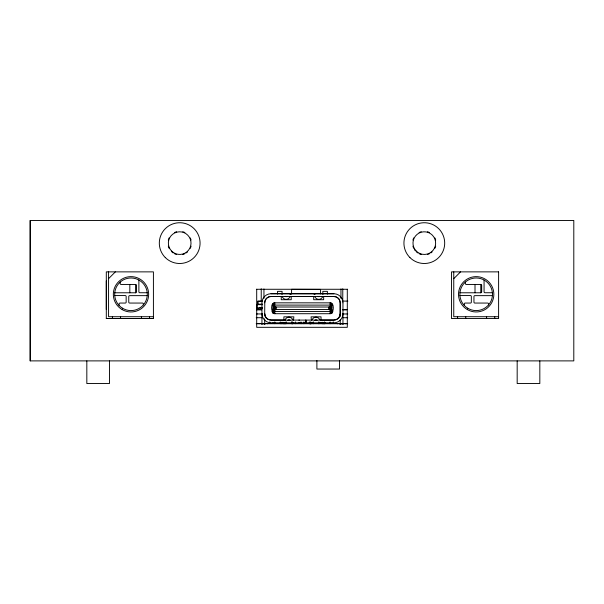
<?xml version="1.0" encoding="UTF-8"?>
<svg xmlns="http://www.w3.org/2000/svg" width="604" height="604" viewBox="0 0 604 604"><rect width="100%" height="100%" fill="white"/><g stroke="black" fill="none" stroke-linecap="round" stroke-linejoin="round"><path stroke-width="0.91" d="M30.2 360.89L30.2 220.46L573.8 220.46L573.8 360.89L30.2 360.89L30.2 220.46M106.304 309.467L106.304 280.928M261.955 324.401L261.962 302.785A9.06 9.06 0 0 1 271.022 293.733L277.093 293.725M264.673 324.401L264.68 318.753M264.68 315.93L264.771 302.785A6.251 6.251 0 0 1 271.022 296.534L281.585 296.488A1.359 1.359 0 0 1 282.378 297.025L282.815 297.651A4.077 4.077 0 0 0 289.49 297.659L289.935 297.025A1.359 1.359 0 0 1 290.72 296.488L313.695 296.541L313.695 299.712L323.661 299.712L323.661 296.458L333.899 296.549A6.251 6.251 0 0 1 340.15 302.8L340.15 313.763A6.251 6.251 0 0 1 333.899 320.014L321.034 320.014L321.034 316.836L311.068 316.836L311.385 320.06A1.359 1.359 0 0 0 312.177 319.516L312.615 318.889A4.077 4.077 0 0 1 319.297 318.897L319.735 319.524A1.359 1.359 0 0 0 320.528 320.06L321.034 320.097L320.528 320.06M269.777 323.525L269.777 321.864M273.099 311.445L273.099 305.103L274.065 305.103L274.918 306.485L276.02 307.006L328.901 307.021L330.003 306.5L330.856 305.118L330.856 311.46L330.003 310.079L328.901 309.558L276.02 309.542L274.918 310.071L274.065 311.445L273.099 311.445L273.099 309.044M273.242 311.445L273.242 305.103M273.695 304.982L273.695 303.102M274.065 311.445L274.065 305.103M274.82 323.714L274.828 321.902M274.828 313.71L274.828 311.445L273.068 313.068C271.173 310.403 270.486 303.434 274.828 302.838L330.094 302.846C334.435 303.45 333.748 310.411 331.845 313.076L330.094 311.453L330.094 313.718L274.828 313.71A2.718 2.718 0 0 1 272.147 311.445L332.774 311.453A2.718 2.718 0 0 1 330.094 313.718M274.828 305.103L274.828 302.838A2.718 2.718 0 0 0 272.147 305.096L332.774 305.111A2.718 2.718 0 0 0 330.094 302.846L330.094 305.111M276.02 309.542L276.02 307.006M280.256 323.714L280.264 321.902M280.988 323.714L280.988 322.423M281.26 296.451L281.26 299.712L291.226 299.712L291.226 296.451L290.72 296.488M286.145 323.714L286.153 321.902M291.581 323.714L291.589 321.902M292.57 323.865L292.57 321.856M295.567 323.721L295.575 321.902M301.003 323.721L301.011 321.909M303.903 323.721L303.91 321.909M306.077 322.815L306.032 320.097L305.896 322.815M309.339 323.721L309.346 321.909M310.69 321.856L310.69 323.872L310.048 323.872M313.325 323.721L313.333 321.909M318.761 323.721L318.769 321.909M324.65 323.721L324.658 321.909M328.901 309.558L328.901 307.021M330.086 323.721L330.094 321.909M331.226 304.99L331.226 303.117M331.656 307.519L331.656 305.118M331.822 311.46L331.822 305.118M333.234 323.54L333.234 321.879M340.233 324.416L340.241 319.712M340.241 316.466L340.241 302.8M342.951 324.416L342.959 302.8M284.235 323.457L281.245 323.608L281.253 322.234M282.529 323.608L282.529 322.234M283.812 323.608L283.812 322.234M285.096 322.234L285.088 323.616L286.802 323.465M286.372 323.616L286.379 322.234M291.498 322.234L291.498 323.616L292.781 323.616M274.918 310.071L275.182 306.711M329.731 309.852L330.003 306.5M257.893 304.325L258.014 301.388L262.551 301.351L258.014 301.388M273.068 313.068L274.375 311.445L272.638 312.6L273.869 311.445L272.321 312.049M108.569 278.663L115.364 271.868M453.755 278.663L460.55 271.868M323.661 296.458L323.336 296.496A1.359 1.359 0 0 0 322.551 297.032L322.106 297.659A4.077 4.077 0 0 1 315.431 297.659L314.994 297.032A1.359 1.359 0 0 0 314.201 296.496L313.695 296.451L314.201 296.488M284.386 320.052L283.888 320.097L283.888 316.828L293.854 316.836L293.529 320.06A1.359 1.359 0 0 1 292.736 319.516L292.298 318.889A4.077 4.077 0 0 0 285.617 318.889L285.179 319.516A1.359 1.359 0 0 1 284.386 320.052L271.022 319.999A6.251 6.251 0 0 1 264.771 313.748M285.035 322.695L284.061 322.815A4.077 4.077 0 0 0 285.949 322.355M281.245 323.608L283.88 323.382M284.665 323.533L286.372 323.374L284.665 323.314M319.629 323.382L320.973 323.291M313.718 323.329L312.011 323.389L313.718 323.54M321.404 323.329L319.697 323.389L321.404 323.54M325.307 323.623L322.634 323.721L322.634 322.43L325.397 322.43M323.57 293.74L323.57 293.74A4.077 4.077 0 0 0 322.627 293.869M311.151 322.815L311.151 322.815A4.077 4.077 0 0 0 312.985 322.332M281.26 293.733L281.26 293.725A4.077 4.077 0 0 1 282.294 293.861M262.015 301.094L257.742 301.117L257.606 304.703M327.738 293.733L333.899 293.733M256.413 309.716L261.736 309.716L256.587 309.716M298.837 320.105L299.471 320.105M298.829 322.823L299.471 322.823M258.784 323.714L259.395 323.721M267.693 323.721L267.24 323.714M265.503 323.812L264.446 323.804M337.221 323.729L337.674 323.736M345.971 323.736L345.518 323.729M339.41 323.827L340.46 323.82M114.752 292.781L135.59 292.781A0.906 0.906 0 0 0 136.496 291.875L136.496 285.352A0.906 0.906 0 0 0 135.59 284.446L121.094 284.446A0.906 0.906 0 0 1 120.188 283.54L120.188 282.076M459.938 292.781L480.776 292.781A0.906 0.906 0 0 0 481.682 291.875L481.682 285.352A0.906 0.906 0 0 0 480.776 284.446L466.28 284.446A0.906 0.906 0 0 1 465.374 283.54L465.374 282.076M256.375 289.271L347.625 289.271M147.225 292.736L139.788 292.736A0.906 0.906 0 0 1 138.882 291.83L138.882 280.022M492.411 292.736L484.974 292.736A0.906 0.906 0 0 1 484.068 291.83L484.068 280.022M277.455 293.725L327.466 293.733M271.022 293.733L333.899 293.748A9.06 9.06 0 0 1 342.959 302.808M114.737 295.56L125.247 295.56A0.906 0.906 0 0 1 126.153 296.466L126.153 302.151A0.906 0.906 0 0 1 125.247 303.057L120 303.057A0.906 0.906 0 0 0 119.094 303.963L119.094 305.45M459.923 295.56L470.433 295.56A0.906 0.906 0 0 1 471.339 296.466L471.339 302.151A0.906 0.906 0 0 1 470.433 303.057L465.186 303.057A0.906 0.906 0 0 0 464.28 303.963L464.28 305.45M147.248 295.643L129.671 295.643A0.906 0.906 0 0 0 128.765 296.549L128.765 302.151A0.906 0.906 0 0 0 129.671 303.057L142.446 303.057A0.906 0.906 0 0 1 143.352 303.963L143.352 304.937M492.434 295.643L474.857 295.643A0.906 0.906 0 0 0 473.951 296.549L473.951 302.151A0.906 0.906 0 0 0 474.857 303.057L487.632 303.057A0.906 0.906 0 0 1 488.538 303.963L488.538 304.937M289.414 296.541L291.226 296.541M321.849 296.541L323.661 296.541M342.627 301.094L347.904 301.094M262.589 304.25L257.153 304.25L257.153 308.327M257.153 304.371L262.589 304.371M257.153 304.658L262.589 304.658M259.327 307.428L261.962 307.428L261.962 308.334M274.744 307.504L276.39 307.504M328.531 307.519L331.822 307.519M257.153 307.919L258.965 307.919M260.777 307.919L262.589 307.919M256.791 308.327L262.438 308.327M274.624 309.044L276.39 309.044M328.531 309.059L331.822 309.059L331.656 311.46L331.543 309.059M256.791 313.952L262.385 313.952M342.619 313.967L347.761 313.967M153.416 316.715L108.569 316.715L108.569 271.868M498.602 316.715L453.755 316.715L453.755 271.868M256.224 317.712L262.551 317.712M343.178 317.727L347.693 317.727M106.304 318.527L153.416 318.527L153.416 271.868L106.304 271.868L106.304 318.527L153.416 318.527M283.888 319.999L285.7 320.007M272.336 323.163L274.82 323.163M329.693 323.178L331.286 323.178M282.491 323.382L286.251 323.382M311.558 323.389L313.997 323.382M321.388 323.389L319.244 323.389L322.257 323.616L322.257 322.242M256.224 323.525L262.551 323.525M264.356 323.525L275.424 323.525M292.57 323.548L295.288 323.548M300.724 323.555L304.348 323.555M308.878 323.555L310.69 323.555M329.776 323.54L340.467 323.54M343.178 323.54L347.693 323.54M282.71 323.684L285.526 323.684M318.414 323.616L319.697 323.616L319.697 322.242M256.375 323.721L347.594 323.736M261.358 323.804L263.903 323.812M341.011 323.827L343.555 323.82M256.587 313.944L257.093 313.952M305.503 320.097L305.503 322.815M293.755 322.815L293.846 322.815A4.077 4.077 0 0 1 291.928 322.332M286.802 323.359L285.096 323.299L286.439 323.389M281.253 323.291L284.235 323.351M282.106 323.314L283.812 323.374M319.69 323.299L320.905 323.389M312.004 323.299L313.219 323.389M311.581 323.465L313.295 323.616L313.287 322.242M319.878 322.702L320.845 322.815A4.077 4.077 0 0 1 318.965 322.355M332.593 312.064L331.052 311.453L332.283 312.615L330.562 311.453L331.845 313.076M320.973 322.242L320.981 323.616M312.004 322.242L312.011 323.616L310.728 323.616L310.728 322.242M539.825 360.875L539.825 383.525L517.175 383.525L517.175 360.875M494.751 316.715L494.751 318.527M486.598 316.715L486.598 318.527M480.776 284.446L480.776 292.781M475.008 284.446L475.008 292.781M465.76 316.715L465.76 318.527M457.606 316.715L457.606 318.527M347.3 289.271L347.3 327.323L256.7 327.323L256.7 289.271M342.77 288.757L342.77 300.837M340.958 288.969L340.958 298.331M339.539 360.55L339.539 369.044L316.889 369.044L316.889 360.55M327.368 294.072L327.368 291.354L322.838 291.354L322.838 294.072M320.573 293.899L320.573 289.392L291.581 289.301L291.581 293.831M284.975 322.83L284.975 323.736M282.068 294.072L282.068 291.354L277.538 291.354L277.538 294.072M263.948 288.969L263.948 298.331M262.4 307.874L262.4 308.327M261.23 288.757L261.23 301.766M261.049 307.428L261.049 308.334M149.565 316.715L149.565 318.527M141.412 316.715L141.412 318.527M135.59 284.446L135.59 292.781M129.822 284.446L129.822 292.781M120.573 316.715L120.573 318.527M112.419 316.715L112.419 318.527M109.475 360.89L109.475 383.54L86.825 383.54L86.825 360.89M340.241 302.808A6.342 6.342 0 0 0 333.899 296.466L271.022 296.451A6.342 6.342 0 0 0 264.68 302.793M289.452 293.823A14.496 14.496 0 0 1 291.136 293.725M313.786 293.733A14.496 14.496 0 0 1 315.469 293.831M342.959 313.763A9.06 9.06 0 0 1 333.891 322.823L271.015 322.815A9.06 9.06 0 0 1 261.962 313.748M340.241 313.763A6.342 6.342 0 0 1 333.899 320.105L271.022 320.097A6.342 6.342 0 0 1 264.68 313.755M287.844 320.445A1.359 1.359 0 0 1 288.637 319.909L289.278 319.909A1.359 1.359 0 0 1 290.071 320.445M314.843 320.452A1.359 1.359 0 0 1 315.635 319.909L316.277 319.909A1.359 1.359 0 0 1 317.07 320.452M287.051 296.337A1.359 1.359 0 0 1 286.477 296.639L285.828 296.639A1.359 1.359 0 0 1 285.254 296.337M319.667 296.345A1.359 1.359 0 0 1 319.093 296.647L318.444 296.639A1.359 1.359 0 0 1 317.87 296.345M191.068 246.168A11.778 11.778 0 0 1 190.252 248.327M187.459 251.966A11.778 11.778 0 0 1 186.228 252.91M184.9 253.68A11.778 11.778 0 0 1 182.74 254.495M176.64 254.495A11.778 11.778 0 0 1 174.481 253.68M173.152 252.91A11.778 11.778 0 0 1 171.921 251.966M169.128 248.327A11.778 11.778 0 0 1 168.312 246.168M168.312 240.067A11.778 11.778 0 0 1 169.128 237.908M174.481 232.555A11.778 11.778 0 0 1 176.64 231.74M182.74 231.74A11.778 11.778 0 0 1 184.9 232.555M190.252 237.908A11.778 11.778 0 0 1 191.068 240.067M435.688 246.168A11.778 11.778 0 0 1 434.872 248.327M432.079 251.966A11.778 11.778 0 0 1 430.848 252.91M429.519 253.68A11.778 11.778 0 0 1 427.36 254.495M421.26 254.495A11.778 11.778 0 0 1 419.101 253.68M417.772 252.91A11.778 11.778 0 0 1 416.541 251.966M415.454 250.887A11.778 11.778 0 0 1 414.518 249.656M413.748 248.327A11.778 11.778 0 0 1 412.932 246.168M412.932 240.067A11.778 11.778 0 0 1 413.748 237.908M419.101 232.555A11.778 11.778 0 0 1 421.26 231.74M427.36 231.74A11.778 11.778 0 0 1 429.519 232.555M434.872 237.908A11.778 11.778 0 0 1 435.688 240.067M291.226 293.733L290.079 293.846A4.077 4.077 0 0 1 291.045 293.733L291.226 293.733M313.876 293.733L314.85 293.854A4.077 4.077 0 0 0 313.876 293.733M498.602 271.868L451.49 271.868L451.49 318.527L498.602 318.527L498.602 271.868M346.824 309.731L342.619 309.731L346.824 309.731M416.299 251.128A11.325 11.325 0 0 0 435.25 246.047A11.325 11.325 0 0 0 421.381 232.178A11.325 11.325 0 0 0 416.299 251.128M409.897 257.531A20.385 20.385 0 0 0 444 248.395A20.385 20.385 0 0 0 419.033 223.427A20.385 20.385 0 0 0 409.897 257.531M171.679 251.128A11.325 11.325 0 0 0 190.63 246.047A11.325 11.325 0 0 0 176.761 232.178A11.325 11.325 0 0 0 171.679 251.128M165.277 257.531A20.385 20.385 0 0 0 199.38 248.395A20.385 20.385 0 0 0 174.413 223.427A20.385 20.385 0 0 0 165.277 257.531M467.7 308.221A16.308 16.308 0 0 0 492.479 294.677A16.308 16.308 0 0 0 468.357 279.984A16.308 16.308 0 0 0 467.7 308.221M467.345 309.595A17.667 17.667 0 0 0 493.846 294.291A17.667 17.667 0 0 0 467.345 278.995A17.667 17.667 0 0 0 467.345 309.595M122.514 308.221A16.308 16.308 0 0 0 147.293 294.677A16.308 16.308 0 0 0 123.171 279.984A16.308 16.308 0 0 0 122.514 308.221M122.159 309.595A17.667 17.667 0 0 0 148.66 294.291A17.667 17.667 0 0 0 122.159 278.995A17.667 17.667 0 0 0 122.159 309.595"/></g></svg>
